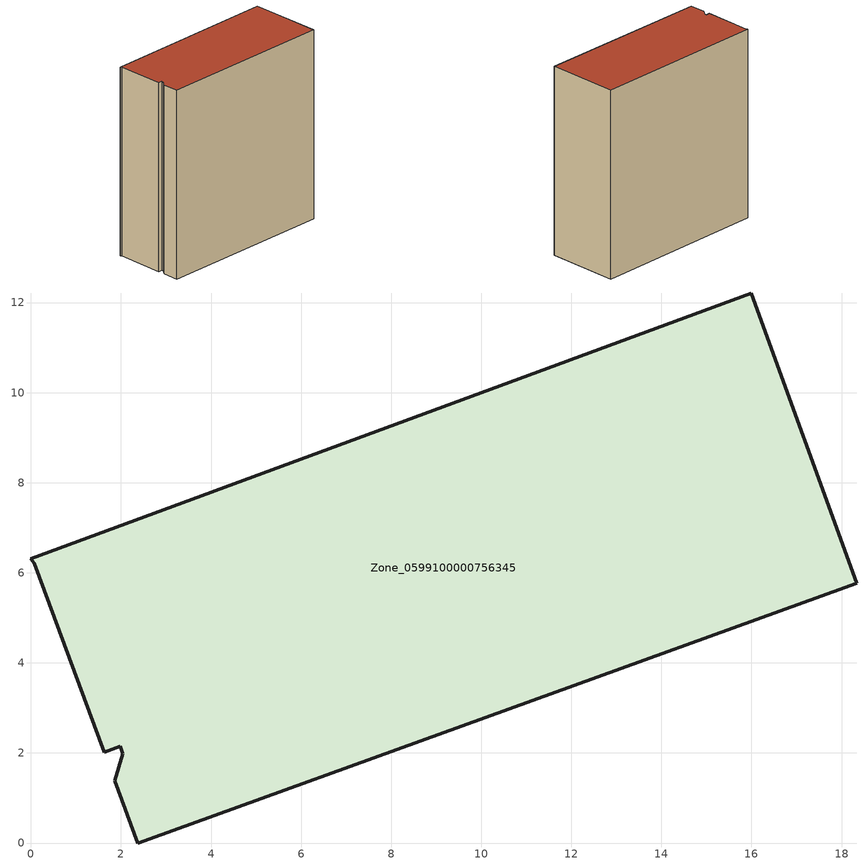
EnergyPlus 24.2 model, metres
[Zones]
Zone_0599100000756345
 floor ground (C_G): 1.86,1.38 2.04,1.98 1.98,2.15 1.63,2.02 0.07,6.21 0,6.31 16,12.21 18.33,5.77 2.38,0 z1.76
 wall outside (C_F): 18.33,5.77 16,12.21 0,6.31 0.07,6.21 1.63,2.02 1.98,2.15 2.04,1.98 1.86,1.38 2.38,0 18.33,5.77 z1.76:19.95
 roof outside (C_R): 2.04,1.98 1.86,1.38 2.38,0 18.33,5.77 16,12.21 0,6.31 0.07,6.21 1.63,2.02 1.98,2.15 z19.95
[BUILDING]
Pand.0599100000756345: North Axis=0; Terrain=City; Loads Convergence Tolerance Value=0.04; Temperature Convergence Tolerance Value=0.4; Solar Distribution=FullExterior; Maximum Number of Warmup Days=25; Minimum Number of Warmup Days=1
[Site:Location]
Rotterdam.The.Hague.AP_ZH_NLD Design_Conditions: Latitude=51.96; Longitude=4.45; Time Zone=1; Elevation=-4.5
[SITE:GROUNDTEMPERATURE:BUILDINGSURFACE]
18, 18, 18, 18, 18, 18, 18, 18, 18, 18, 18, 18
[MATERIAL] Thermal Absorptance=0.9; Solar Absorptance=0.7; Visible Absorptance=0.7
Name | Roughness | Thickness | Conductivity | Density | Specific Heat
G.TI.1946 | MediumSmooth | 0.15 | 1 | 540 | 1210
F.TI.1946 | Rough | 0.3 | 0.857143 | 1920 | 840
R.TI.1946 | MediumRough | 0.2 | 0.1 | 1500 | 1000
[CONSTRUCTION]
C_G: G.TI.1946
C_F: F.TI.1946
C_R: R.TI.1946
[ZONE]
Zone_0599100000756345: Type=1; Multiplier=1; Ceiling Height=Autocalculate; Volume=Autocalculate; Floor Area=autocalculate; Part of Total Floor Area=Yes
[ZONEINFILTRATION:DESIGNFLOWRATE]
Infil_Zone_0599100000756345: Zone or ZoneList or Space or SpaceList=Zone_0599100000756345; Schedule=AlwaysOn; Design Flow Rate Calculation Method=Flow/Area; Flow Rate per Floor Area=0.003; Constant Term Coefficient=1; Temperature Term Coefficient=0; Velocity Term Coefficient=0; Velocity Squared Term Coefficient=0
[HVACTEMPLATE:ZONE:IDEALLOADSAIRSYSTEM]
Zone_0599100000756345: Maximum Heating Supply Air Temperature=50; Minimum Cooling Supply Air Temperature=13; Maximum Heating Supply Air Humidity Ratio=0.0156; Minimum Cooling Supply Air Humidity Ratio=0.0077; Heating Limit=NoLimit; Cooling Limit=NoLimit; Dehumidification Control Type=ConstantSensibleHeatRatio; Cooling Sensible Heat Ratio=0.7; Dehumidification Setpoint=60; Humidification Control Type=None; Humidification Setpoint=30; Outdoor Air Method=None; Outdoor Air Flow Rate per Person=0.00944; Outdoor Air Flow Rate per Zone Floor Area=0; Outdoor Air Flow Rate per Zone=0; Demand Controlled Ventilation Type=None; Outdoor Air Economizer Type=NoEconomizer; Heat Recovery Type=None; Sensible Heat Recovery Effectiveness=0.7; Latent Heat Recovery Effectiveness=0.65
[ZONECONTROL:THERMOSTAT]
ThermostatControl_Zone_0599100000756345: Zone or ZoneList=Zone_0599100000756345; Control Type Schedule=DualSetpointControlType; Control 1=Thermostat_Zone_0599100000756345; Temperature Difference Between Cutout And Setpoint=0
[THERMOSTATSETPOINT:DUALSETPOINT]
Thermostat_Zone_0599100000756345: Heating Setpoint Temperature Schedule=HeatingSetpoint_Zone_0599100000756345; Cooling Setpoint Temperature Schedule=CoolingSetpoint_Zone_0599100000756345
[SCHEDULE:COMPACT]
HeatingSetpoint_Zone_0599100000756345: Through: 12/31, For: AllDays, Until: 24:00, 21
CoolingSetpoint_Zone_0599100000756345: Through: 12/31, For: AllDays, Until: 24:00, 24
DualSetpointControlType: Through: 12/31, For: AllDays, Until: 24:00, 4
AlwaysOn: Through: 12/31, For: AllDays, Until: 24:00, 1
